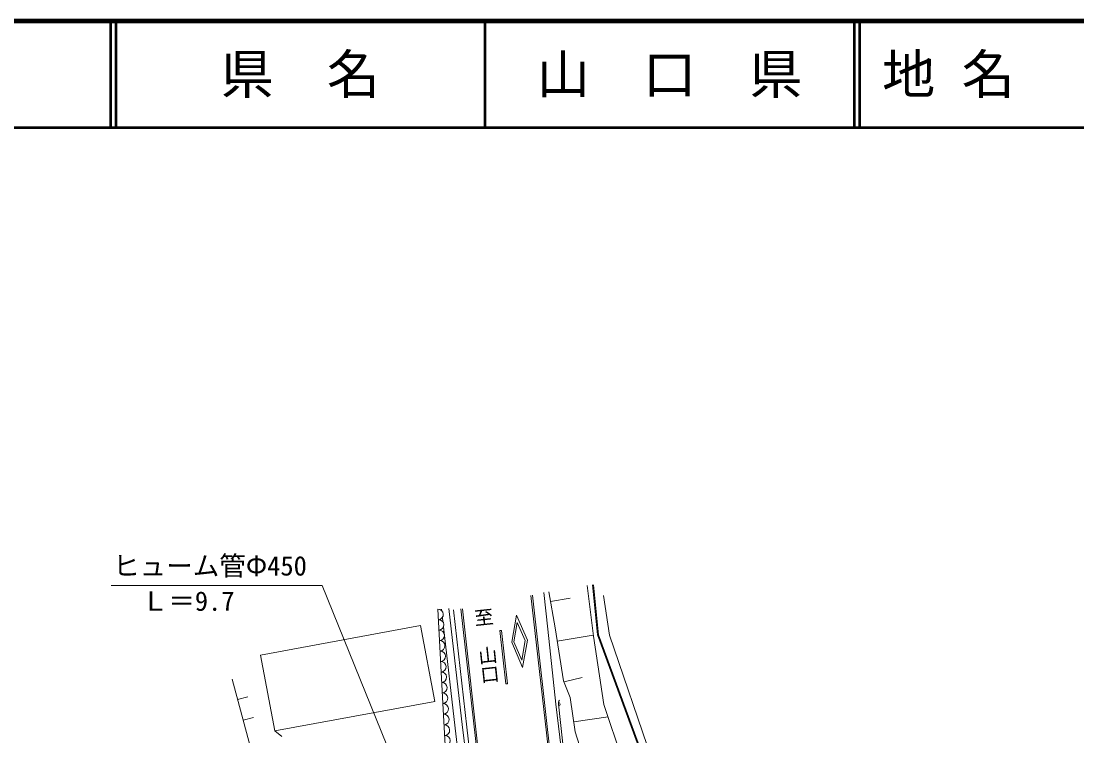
# Model space of a CAD drawing. Units: millimetres, scale not verified. Extents: x 40000 to 680000, y 20000 to 380000.
# Drawn here: x 289348 to 388715, y 312716 to 380000 of the extents above; entities that cross this region are included whole.
import ezdxf
from ezdxf.enums import TextEntityAlignment as Align

# ---------------------------------------------------------------- set-up
doc = ezdxf.new("R2010")
doc.units = ezdxf.units.MM
doc.header["$LTSCALE"] = 1000
for name, color, linetype, lineweight in [('M-BGD', 7, 'Continuous', 13), ('M-STR-HTXT', 7, 'Continuous', 13), ('M-STR-STR3', 7, 'Continuous', 13), ('M-TTL', 2, 'Continuous', 140), ('M-TTL-LINE', 7, 'Continuous', 50)]:
    doc.layers.add(name, color=color, linetype=linetype, lineweight=lineweight)
doc.layers.add('M-TTL-TXT', color=7, linetype='Continuous')
doc.styles.add('@ＭＳ ゴシック', font='')
doc.styles.add('ＭＳ ゴシック', font='')
doc.styles.get('@ＭＳ ゴシック').set_extended_font_data('@MS Gothic')
doc.styles.get('ＭＳ ゴシック').set_extended_font_data('MS Gothic')

msp = doc.modelspace()

# ---------------------------------------------------------------- linework, layer by layer
at = {"layer": 'M-BGD'}
for p, q in [((343120, 326937), (343590, 322221)), ((343219, 326947), (343689, 322244)), ((329438, 297852), (317667, 326862)), ((339673, 305208), (337321, 325946)), ((339822, 305226), (337470, 325963)), ((338918, 322768), (338541, 326219)), ((339612, 322881), (339009, 326289)), ((343214, 322108), (342632, 326867)), ((344711, 322209), (344164, 325927)), ((341027, 325689), (339174, 325361)), ((329033, 315774), (328567, 324638)), ((328910, 324634), (328924, 324511)), ((329605, 324715), (330896, 313518)), ((330056, 324584), (331301, 313532)), ((333189, 302757), (330745, 324667)), ((333338, 302773), (330894, 324683)), ((335529, 321543), (335959, 324086)), ((335959, 324086), (337010, 321718)), ((326946, 323101), (311876, 320316)), ((326946, 323101), (328283, 315968)), ((328999, 323865), (329047, 323446)), ((329101, 322974), (330201, 313436)), ((335736, 321567), (336045, 323398)), ((336045, 323398), (336802, 321693)), ((334406, 322623), (334555, 322639)), ((334970, 317614), (334406, 322623)), ((334555, 322639), (335119, 317631)), ((339689, 315713), (338918, 322768)), ((340410, 317911), (339612, 322881)), ((343204, 322188), (339811, 321643)), ((344189, 315679), (343214, 322108)), ((343590, 322221), (348576, 308675)), ((343689, 322244), (348669, 308709)), ((349250, 308954), (344711, 322209)), ((336541, 319149), (335529, 321543)), ((336464, 319844), (335736, 321567)), ((336802, 321693), (336464, 319844)), ((337010, 321718), (336541, 319149)), ((311876, 320316), (313213, 313183)), ((309208, 318063), (310910, 311741)), ((342149, 318209), (340456, 317794)), ((335119, 317631), (334970, 317614)), ((341034, 316318), (340410, 317911)), ((310693, 316392), (309728, 316132)), ((341497, 313105), (341034, 316318)), ((328283, 315968), (313213, 313183)), ((329319, 310726), (329033, 315774)), ((340933, 305122), (339689, 315713)), ((341228, 303771), (339919, 315697)), ((346797, 307978), (344189, 315679)), ((311213, 314461), (310248, 314201)), ((344589, 314497), (341363, 314033)), ((313875, 312649), (313213, 313183)), ((330201, 313436), (331412, 303427)), ((330896, 313518), (332128, 303338)), ((331301, 313532), (332484, 303177)), ((343906, 305626), (341497, 313105))]:
    msp.add_line(p, q, dxfattribs=at)
for centre, radius, start, end in [((328593, 324145), 493, 273.00551, 93.00551), ((328645, 323161), 493, 273.00551, 93.00551), ((328697, 322176), 493, 273.00551, 93.00551), ((328748, 321191), 493, 273.00551, 93.00551), ((328800, 320206), 493, 273.00551, 93.00551), ((328852, 319221), 493, 273.00551, 93.00551), ((328903, 318236), 493, 273.00551, 93.00551), ((328955, 317251), 493, 273.00551, 93.00551), ((329007, 316267), 493, 273.00551, 93.00551), ((340416, 315751), 500, 141.26495, 186.26495), ((329061, 315269), 506, 273.24352, 93.24352), ((339919, 315697), 150, 276.26495, 96.26495), ((329119, 314260), 506, 273.24352, 93.24352), ((329176, 313250), 506, 273.24352, 93.24352), ((329233, 312240), 506, 273.24352, 93.24352)]:
    msp.add_arc(centre, radius, start, end, dxfattribs=at)
at = {"layer": 'M-STR-STR3'}
msp.add_line((317667, 326862), (297833, 326862), dxfattribs=at)
at = {"layer": 'M-TTL'}
msp.add_line((680000, 380000), (40000, 380000), dxfattribs=at)
at = {"layer": 'M-TTL-LINE'}
for p, q in [((297750, 380000), (297750, 370000)), ((298250, 380000), (298250, 370000)), ((333000, 380000), (333000, 370000)), ((367750, 380000), (367750, 370000)), ((368250, 380000), (368250, 370000)), ((40000, 370000), (680000, 370000))]:
    msp.add_line(p, q, dxfattribs=at)

# ---------------------------------------------------------------- texts
at = {"layer": 'M-STR-HTXT', "style": '@ＭＳ ゴシック'}
msp.add_text('至\u3000山口', height=1320, rotation=276.049, dxfattribs=at).set_placement((331730, 324677), align=Align.BOTTOM_LEFT)
at = {"layer": 'M-STR-STR3', "style": 'ＭＳ ゴシック'}
for s, p in [('ヒューム管Φ450', (298002, 327259)), ('Ｌ＝9.7', (300699, 323939))]:
    msp.add_text(s, height=1833, dxfattribs=at).set_placement(p, align=Align.BOTTOM_LEFT)
at = {"layer": 'M-TTL-TXT', "style": 'ＭＳ ゴシック'}
for s, p in [('県\u3000名', (315625, 375000)), ('山\u3000口\u3000県', (350375, 375000))]:
    msp.add_text(s, height=3666, dxfattribs=at).set_placement(p, align=Align.MIDDLE_CENTER)
msp.add_text('地 名', height=3666, dxfattribs=at).set_placement((370380, 375000), align=Align.MIDDLE_LEFT)

doc.saveas('drawing.dxf')
